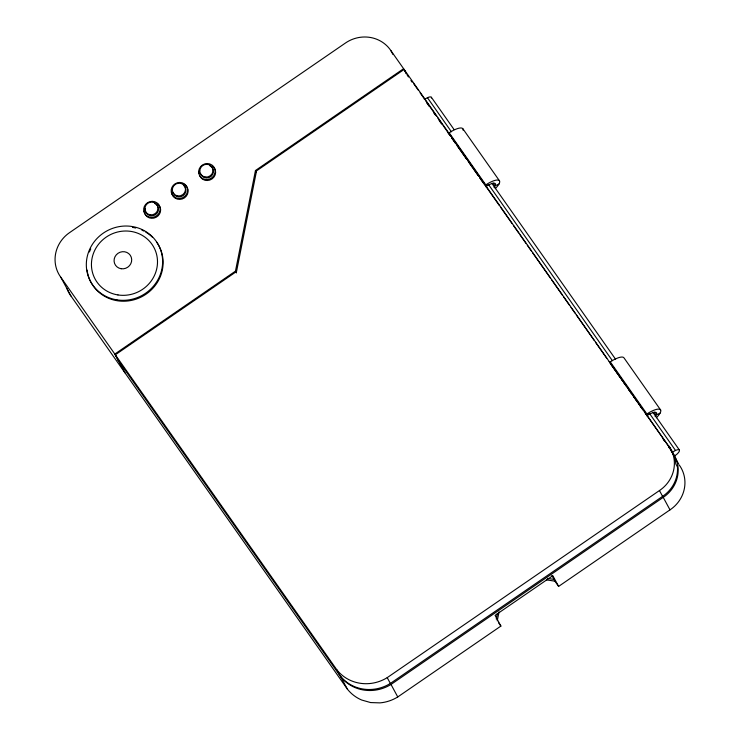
<?xml version="1.0" encoding="UTF-8"?>
<svg xmlns="http://www.w3.org/2000/svg" width="740" height="740" viewBox="0 0 740 740"><rect width="100%" height="100%" fill="white"/><g stroke="black" fill="none" stroke-linecap="round" stroke-linejoin="round"><path stroke-width="1.11" d="M236.43 272.93L235.468 271.145L255.457 170.524L403.605 68.7L390.794 50.477A32.828 31.274 -28.4 0 0 344.988 43.346L70.004 232.332A32.828 31.274 -28.4 0 0 60.809 277.26L70.957 296.009L347.375 689.107A38.674 36.843 -28.4 0 0 361.731 700.04L370.62 702.565L379.962 702.88A38.674 36.843 -28.4 0 0 397.759 696.951L500.888 626.077L495.097 615.365L552.817 575.692L558.617 586.404L669.996 509.86A32.828 31.274 -28.4 0 0 679.191 464.933M496.253 619.084L497.41 613.469M497.224 620.869L499.056 611.888M674.455 456.182L677.341 453.833A7.345 2.22 -35.1 0 0 675.5 450.438L649.563 413.549M115.32 354.802L336.829 669.793L339.965 675.601A38.674 36.843 -28.4 0 0 390.35 683.446L662.587 496.355A32.828 31.274 -28.4 0 0 677.452 466.968L675.768 463.841A32.828 31.274 -28.4 0 0 670.088 448.292L404.114 69.44L256.539 170.866L236.55 271.488L115.32 354.802L118.465 360.602M124.958 372.812L114.82 354.062L235.468 271.145M336.829 669.793A38.674 36.843 -28.4 0 0 387.214 677.646L659.451 490.546A32.828 31.274 -28.4 0 0 668.636 445.619M118.197 360.306L340.622 676.61A38.674 36.843 -28.4 0 0 391.007 684.454L663.234 497.363A32.828 31.274 -28.4 0 0 672.429 452.427M424.279 99.502L427.443 97.689A7.345 2.22 -35.1 0 1 431.457 97.967M449.957 135.392L447.996 132.608L449.199 132.83L451.668 131.276A15.022 4.542 -35.1 0 1 463.074 130.185M449.199 132.83L485.81 184.889L488.28 183.335A15.022 4.542 -35.1 0 1 499.158 180.468A15.022 4.542 -35.1 0 1 495.245 188.644M609.094 361.694L610.297 361.916L612.757 360.361A15.022 4.542 -35.1 0 1 624.033 357.938L660.644 410.006M646.094 414.493L649.378 412.43A15.022 4.542 -35.1 0 1 660.256 409.553A15.022 4.542 -35.1 0 1 656.334 417.739M675.5 450.438L672.327 452.251L671.023 450.392M498.973 184.066L495.041 185.851L493.08 183.058M660.071 413.151L656.14 414.937L654.179 412.152M547.572 578.403L553.973 579.402M546.407 579.855L554.945 581.187L558.617 586.404M485.81 184.889L488.039 185.296M649.137 414.382L645.613 413.595M462.935 128.853L499.546 180.912M431.392 97.31L453.999 129.463M491.906 183.372L615.597 359.27M652.837 412.226L679.44 450.059M427.443 97.689L451.391 131.738M488.631 184.695L612.322 360.593M610.297 361.916L646.908 413.984M413.54 83.472L418.128 90.002M420.098 92.805L424.039 98.401M425.352 100.27L436.507 116.134M437.821 118.002L441.762 123.599M443.066 125.467L447.663 131.998M447.904 132.442L450.521 136.16M451.825 138.019L455.748 143.597M457.061 145.456L460.983 151.043M462.287 152.903L466.209 158.48M467.523 160.34L478.632 176.138M479.946 177.998L483.868 183.576M499.509 205.72L484.274 184.066L484.608 184.676M500.832 207.607L512.089 223.61M513.412 225.497L518.712 233.026M520.035 234.913L525.992 243.386M527.315 245.264L531.292 250.916M532.615 252.803L550.495 278.221M551.818 280.108L562.409 295.177M563.732 297.055L569.698 305.528M571.021 307.414L574.989 313.066M576.312 314.944L594.192 340.372M595.515 342.25L606.772 358.262M609.658 362.461L620.12 377.335M621.424 379.195L626.003 385.707M627.307 387.566L631.229 393.144M632.543 395.003L642.348 408.952M644.309 411.736L670.088 448.292M451.918 138.186L455.84 143.763M457.144 145.623L466.949 159.572M468.92 162.356L472.842 167.934M474.146 169.793L478.068 175.38M480.029 178.164L483.951 183.742M611.055 364.487L614.977 370.065M616.281 371.924L622.164 380.286M623.478 382.145L626.743 386.798M628.704 389.592L631.969 394.235M633.93 397.029L637.862 402.606M639.166 404.466L643.088 410.043M426.536 102.555L429.182 106.31M433.807 112.896L435.129 114.774M439.098 120.417L441.743 124.172M669.987 448.745L678.663 463.952M407.25 75.249L408.471 76.978M410.913 80.457L412.134 82.186M663.179 439.236L664.483 441.096M668.405 446.673L669.719 448.533M498.446 622.608L500.888 626.077M60.809 277.26L114.82 354.062M663.234 497.363L669.996 509.86M659.451 490.546L662.587 496.355M404.114 69.44L406.204 73.316M403.605 68.7L406.5 74.065M390.794 50.477L392.921 54.427M551.837 575.433L554.945 581.187M255.457 170.524L256.429 172.309M391.007 684.454L397.759 696.951M387.214 677.646L390.35 683.446M340.622 676.61L347.375 689.107M156.723 242.239A38.563 36.741 -28.4 0 1 138.204 298.368A38.563 36.741 -28.4 0 1 87.08 270.072M89.42 251.952A38.563 36.741 -28.4 0 1 90.761 248.945M132.46 227.374A38.563 36.741 -28.4 0 1 135.688 228.013M141.895 230.131A38.563 36.741 -28.4 0 1 143.838 231.065M145.743 232.11A38.563 36.741 -28.4 0 1 152.56 237.346M70.957 296.009A32.828 31.274 -28.4 0 1 67.025 288.656M212.833 166.222A8.344 7.955 -28.4 0 1 211.954 178.978A8.344 7.955 -28.4 0 1 199.55 175.352M199.134 173.308A8.344 7.955 -28.4 0 1 199.282 171.208M183.548 184.029A8.344 7.955 -28.4 0 1 184.454 197.876A8.344 7.955 -28.4 0 1 171.643 192.206M157.842 204.018A8.344 7.955 -28.4 0 1 156.02 217.338A8.344 7.955 -28.4 0 1 144.143 211.103M209.827 165.704A6.678 6.364 -28.4 0 1 211.242 176.25A6.678 6.364 -28.4 0 1 200.633 173.881M183.761 185.481A6.678 6.364 -28.4 0 1 183.058 195.684A6.678 6.364 -28.4 0 1 173.142 192.779M154.836 203.5A6.678 6.364 -28.4 0 1 158.055 211.474A6.678 6.364 -28.4 0 1 150.044 215.618A6.678 6.364 -28.4 0 1 145.419 208.365M494.033 187.303A10.018 3.025 -35.1 0 0 490.046 184.269L487.91 185.37A10.018 3.025 -35.1 0 0 485.727 186.739M655.131 416.389A10.018 3.025 -35.1 0 0 651.145 413.355L649.008 414.456A10.018 3.025 -35.1 0 0 646.825 415.834M116.966 299.876A38.563 36.741 -28.4 0 0 160.626 249.87A38.563 36.741 -28.4 0 0 95.83 239.779A38.563 36.741 -28.4 0 0 116.966 299.876M117.975 294.946A33.383 31.802 -28.4 0 0 155.77 251.665A33.383 31.802 -28.4 0 0 99.669 242.924A33.383 31.802 -28.4 0 0 117.975 294.946M121.156 268.731A8.908 8.482 -28.4 0 0 131.239 257.178A8.908 8.482 -28.4 0 0 116.273 254.847A8.908 8.482 -28.4 0 0 121.156 268.731M205.11 177.045A6.678 6.364 -28.4 0 0 212.676 168.387A6.678 6.364 -28.4 0 0 201.456 166.639A6.678 6.364 -28.4 0 0 205.11 177.045M177.619 195.943A6.678 6.364 -28.4 0 0 185.176 187.285A6.678 6.364 -28.4 0 0 173.956 185.537A6.678 6.364 -28.4 0 0 177.619 195.943M150.118 214.84A6.678 6.364 -28.4 0 0 157.676 206.183A6.678 6.364 -28.4 0 0 146.455 204.434A6.678 6.364 -28.4 0 0 150.118 214.84M205.267 179.524A8.344 7.955 -28.4 0 0 214.72 168.702A8.344 7.955 -28.4 0 0 200.697 166.519A8.344 7.955 -28.4 0 0 205.267 179.524M177.776 198.422A8.344 7.955 -28.4 0 0 187.22 187.599A8.344 7.955 -28.4 0 0 173.197 185.416A8.344 7.955 -28.4 0 0 177.776 198.422M150.276 217.32A8.344 7.955 -28.4 0 0 159.729 206.497A8.344 7.955 -28.4 0 0 145.697 204.314A8.344 7.955 -28.4 0 0 150.276 217.32"/></g></svg>
